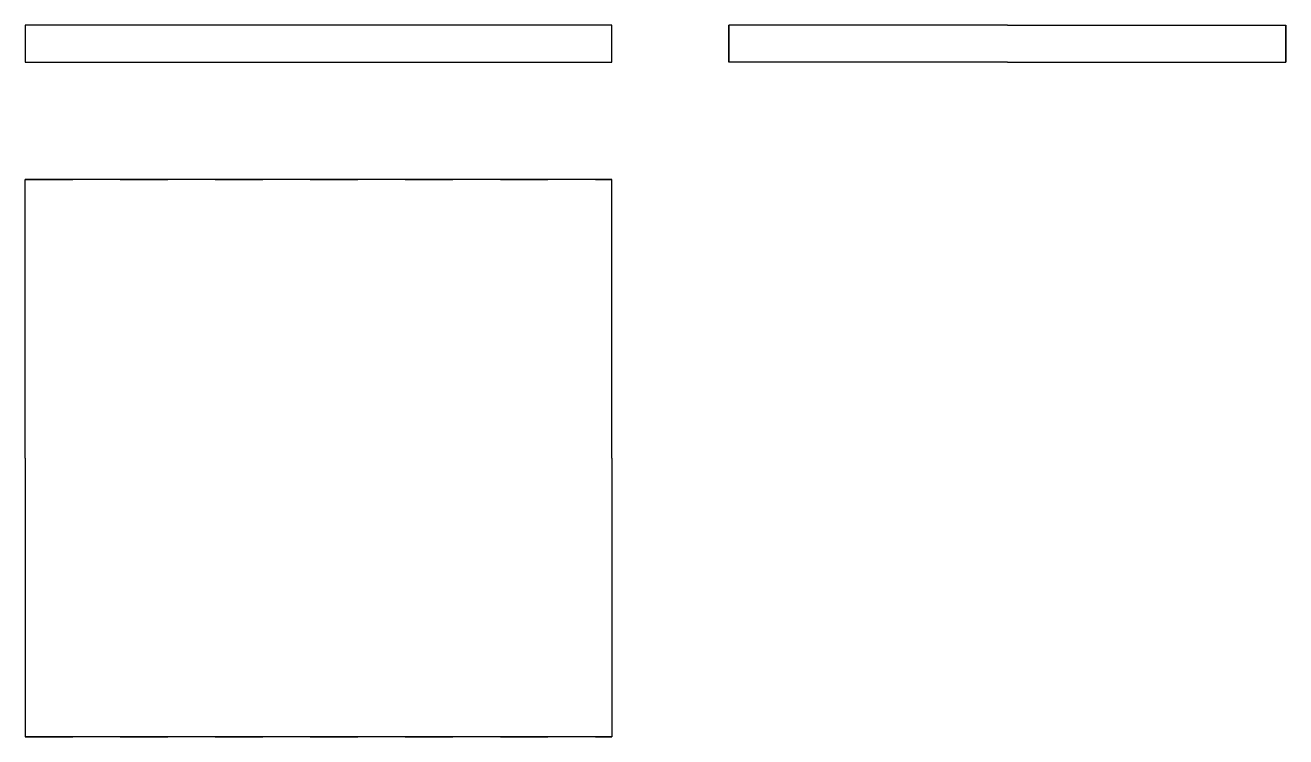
# Model space of a CAD drawing. Extents: x 0 to 2.65, y 0 to 1.5.
import ezdxf

# ---------------------------------------------------------------- set-up
doc = ezdxf.new("R2010")
doc.units = 0
doc.linetypes.add('HIDDEN', pattern=[0.061718, 0.041166, -0.020552])
for name, color, linetype in [('FRONT', 7, 'CONTINUOUS'), ('LEFT', 7, 'CONTINUOUS'), ('LEFT_HID', 7, 'HIDDEN'), ('TOP', 7, 'CONTINUOUS'), ('TOP_HID', 7, 'HIDDEN')]:
    doc.layers.add(name, color=color, linetype=linetype)

msp = doc.modelspace()

# ---------------------------------------------------------------- linework, layer by layer
at = {"layer": 'FRONT'}
for p, q in [((0, 1.496711), (0, 1.41875)), ((1.234375, 1.496711), (0, 1.496711)), ((1.234375, 1.41875), (1.234375, 1.496711)), ((0, 1.41875), (1.234375, 1.41875))]:
    msp.add_line(p, q, dxfattribs=at)
at = {"layer": 'LEFT'}
for p, q in [((2.067188, 1.496711), (1.48125, 1.496711)), ((1.48125, 1.496711), (1.48125, 1.41875)), ((2.067188, 1.496711), (2.653125, 1.496711)), ((2.653125, 1.496711), (2.653125, 1.41875)), ((2.067188, 1.41875), (1.48125, 1.41875)), ((2.067188, 1.41875), (2.653125, 1.41875))]:
    msp.add_line(p, q, dxfattribs=at)
at = {"layer": 'LEFT_HID', "linetype": 'HIDDEN'}
for p, q in [((1.48125, 1.41875), (1.48125, 1.496711)), ((2.653125, 1.41875), (2.653125, 1.496711))]:
    msp.add_line(p, q, dxfattribs=at)
at = {"layer": 'TOP'}
for p, q in [((0, 0.585938), (0, 1.171875)), ((1.234375, 1.171875), (0, 1.171875)), ((1.234375, 0.585938), (1.234375, 1.171875)), ((0, 0.585938), (0, 0)), ((1.234375, 0.585938), (1.234375, 0)), ((1.234375, 0), (0, 0))]:
    msp.add_line(p, q, dxfattribs=at)
at = {"layer": 'TOP_HID', "linetype": 'HIDDEN'}
for p, q in [((0, 1.171875), (1.234375, 1.171875)), ((0, 0), (1.234375, 0))]:
    msp.add_line(p, q, dxfattribs=at)

doc.saveas('drawing.dxf')
